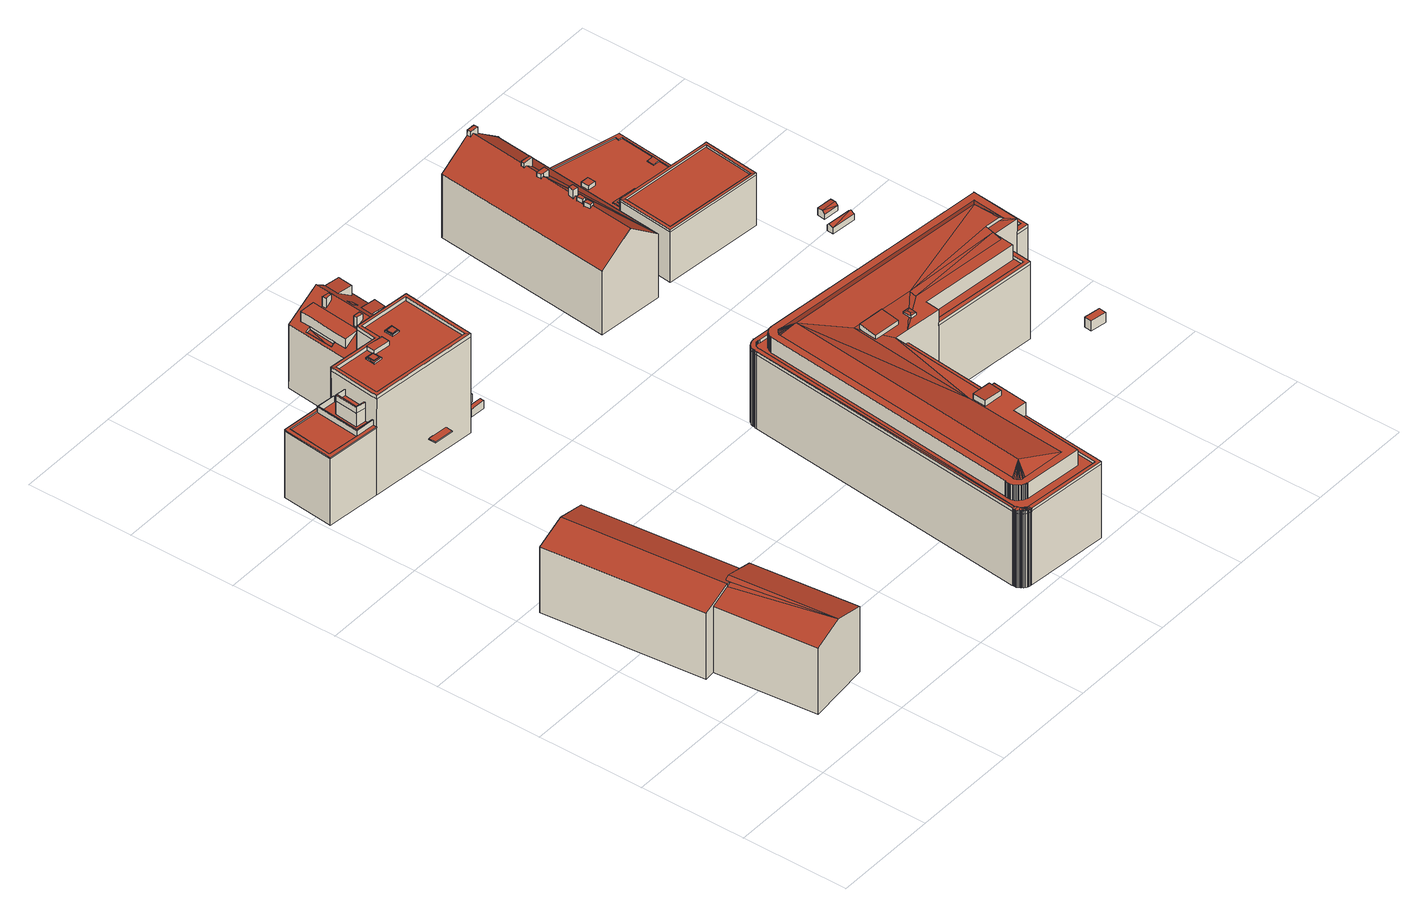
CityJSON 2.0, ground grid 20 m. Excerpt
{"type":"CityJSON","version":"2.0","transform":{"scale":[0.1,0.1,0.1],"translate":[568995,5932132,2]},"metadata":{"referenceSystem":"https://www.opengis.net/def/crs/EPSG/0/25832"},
"CityObjects":{
"building1":{"type":"Building","attributes":{"Grundfläche 2D":"600.960733","Grundhöhe NN":"2.561"},"geometry":[{"type":"Solid","lod":"3","boundaries":[[[[0,1,2,3,4]],[[5,0,4,6,7,8,9]],[[10,8,7,6,11]],[[12,11,6]],[[12,13,14,11]],[[11,15,16,17,10]],[[5,9,18,19]],[[1,0,5,19,20]],[[2,1,20,21]],[[12,4,3,2,21,22,13]],[[4,12,6]],[[14,13,22,23]],[[15,11,14,23,24]],[[16,15,24,25]],[[8,10,17,16,25,18,9]],[[25,24,23,22,21,20,19,18]]]],"semantics":{"surfaces":[{"type":"RoofSurface"},{"type":"WallSurface"},{"type":"GroundSurface"}],"values":[[0,0,0,0,0,0,1,1,1,1,1,1,1,1,1,2]]}}]},
"building2":{"type":"Building","attributes":{"Grundfläche 2D":"352.205670","Grundhöhe NN":"2.407"},"children":["building2-1","building2-2","building2-3","building2-4","building2-5","building2-6","building2-7","building2-8","building2-9","building2-10"],"geometry":[{"type":"MultiSurface","lod":"3","boundaries":[[[26,27,28,29,30,31,32,33,34,35,36,37,38,39]],[[40,41,42,43,44,45,46,47,48,49,50]],[[51,52,43,42,53,54,55,56,57,58,49,48,59]],[[60,61,62,63,64,65,66,67,68,69]],[[70,71,72,73,74,75,76,77,78]],[[68,67,35,34]],[[67,66,36,35]],[[37,36,66,65]],[[79,80,26,39]],[[80,81,82,83,30,29,28,27,26]],[[83,84,31,30]],[[71,70,44,43]],[[78,77,46,45]],[[77,76,47,46]],[[76,75,48,47]],[[85,86,50,49]],[[86,87,40,50]],[[87,88,41,40]],[[88,89,42,41]],[[89,90,91,92,93,94,95,58,57,56,55,54,53,42]],[[95,85,49,58]],[[75,74,59,48]],[[74,73,72,71,43,52,51,59]],[[87,86,96,97]],[[98,88,87,97]],[[89,88,98,99,79,39]],[[64,63,62,61,60,69,33,32,31,95,94,93,92,91,90,89,39,38]],[[95,31,84,100,101,85]],[[85,101,96,86]],[[80,79,99,102]],[[103,104,105,83,82,81,80,102,106]],[[84,83,105,100]],[[104,103,106,102,99,98,97,96,101,100,105]]],"semantics":{"surfaces":[{"type":"RoofSurface"},{"type":"WallSurface"},{"type":"GroundSurface"}],"values":[0,0,0,0,0,1,1,1,1,1,1,1,1,1,1,1,1,1,1,1,1,1,1,1,1,1,1,1,1,1,1,1,2]}}]},
"building2-1":{"type":"BuildingInstallation","parents":["building2"],"geometry":[{"type":"MultiSurface","lod":"3","boundaries":[[[107,108,109,110]],[[109,108,111,61,62,112]],[[112,62,113,114]],[[114,113,115,116]],[[115,61,111,116]]],"semantics":{"surfaces":[{"type":"RoofSurface"},{"type":"WallSurface"}],"values":[0,1,1,1,1]}}]},
"building2-2":{"type":"BuildingInstallation","parents":["building2"],"geometry":[{"type":"MultiSurface","lod":"3","boundaries":[[[117,118,119,120,121,122,123,124]],[[119,118,108,107]],[[120,119,107,110]],[[121,120,110,109]],[[122,121,109,112]],[[112,114,123,122]],[[114,116,124,123]],[[116,111,117,124]],[[118,117,111,108]]],"semantics":{"surfaces":[{"type":"RoofSurface"},{"type":"WallSurface"}],"values":[0,1,1,1,1,1,1,1,1]}}]},
"building2-3":{"type":"BuildingInstallation","parents":["building2"],"geometry":[{"type":"MultiSurface","lod":"3","boundaries":[[[125,126,127,128,129]],[[129,128,130,131]],[[128,127,132,130]],[[125,129,131,133]],[[126,125,133,134]],[[127,126,134,132]]],"semantics":{"surfaces":[{"type":"RoofSurface"},{"type":"WallSurface"}],"values":[0,1,1,1,1,1]}}]},
"building2-4":{"type":"BuildingInstallation","parents":["building2"],"geometry":[{"type":"MultiSurface","lod":"3","boundaries":[[[135,136,137,138],[139,140,141,142]],[[138,137,143,144]],[[144,145,135,138]],[[136,135,145,146]],[[146,143,137,136]]],"semantics":{"surfaces":[{"type":"RoofSurface"},{"type":"WallSurface"}],"values":[0,1,1,1,1]}}]},
"building2-5":{"type":"BuildingInstallation","parents":["building2"],"geometry":[{"type":"MultiSurface","lod":"3","boundaries":[[[147,148,149,150]],[[149,44,70,151,152,153,150]],[[154,147,150,153,155]],[[148,147,154,156]],[[148,156,78,45,44,149]]],"semantics":{"surfaces":[{"type":"RoofSurface"},{"type":"WallSurface"}],"values":[0,1,1,1,1]}}]},
"building2-6":{"type":"BuildingInstallation","parents":["building2"],"geometry":[{"type":"MultiSurface","lod":"3","boundaries":[[[152,157,158,159,153],[134,133,131,130,132]],[[151,160,157,152]],[[160,161,158,157]],[[161,162,159,158]],[[162,155,153,159]]],"semantics":{"surfaces":[{"type":"RoofSurface"},{"type":"WallSurface"}],"values":[0,1,1,1,1]}}]},
"building2-7":{"type":"BuildingInstallation","parents":["building2"],"geometry":[{"type":"MultiSurface","lod":"3","boundaries":[[[163,164,165,166]],[[166,165,139,142]],[[163,166,142,141]],[[164,163,141,140]],[[165,164,140,139]]],"semantics":{"surfaces":[{"type":"RoofSurface"},{"type":"WallSurface"}],"values":[0,1,1,1,1]}}]},
"building2-8":{"type":"BuildingInstallation","parents":["building2"],"geometry":[{"type":"MultiSurface","lod":"3","boundaries":[[[167,168,169,170,171,172,173,174]],[[60,175,171,170]],[[172,171,175,176]],[[173,172,176,63]],[[63,64,38,174,173]],[[38,37,167,174]],[[65,68,34,168,167,37]],[[34,33,169,168]],[[169,33,69,60,170]]],"semantics":{"surfaces":[{"type":"RoofSurface"},{"type":"WallSurface"}],"values":[0,1,1,1,1,1,1,1,1]}}]},
"building2-9":{"type":"BuildingInstallation","parents":["building2"],"geometry":[{"type":"MultiSurface","lod":"3","boundaries":[[[177,178,179,180]],[[181,182,180,179]],[[182,183,177,180]],[[183,184,178,177]],[[184,181,179,178]],[[184,183,182,181]]],"semantics":{"surfaces":[{"type":"RoofSurface"},{"type":"WallSurface"},{"type":"OuterCeilingSurface"}],"values":[0,1,1,1,1,2]}}]},
"building2-10":{"type":"BuildingInstallation","parents":["building2"],"geometry":[{"type":"MultiSurface","lod":"3","boundaries":[[[185,186,187,188]],[[189,190,187,186]],[[190,191,188,187]],[[191,192,185,188]],[[192,189,186,185]],[[189,192,191,190]]],"semantics":{"surfaces":[{"type":"RoofSurface"},{"type":"WallSurface"},{"type":"OuterCeilingSurface"}],"values":[0,1,1,1,1,2]}}]},
"building3":{"type":"Building","attributes":{"Grundfläche 2D":"138.494083","Grundhöhe NN":"2.270"},"children":["building3-1","building3-2","building3-3","building3-4","building3-5","building3-6"],"geometry":[{"type":"MultiSurface","lod":"3","boundaries":[[[193,194,195,196,197,198]],[[199,200,201,202,203,204,205,206,207]],[[208,204,203,209,210],[198,197,211,212,213,214,215,216]],[[212,211,196,195,194,193,216,215]],[[211,197,196]],[[216,193,198]],[[217,218,199,207,219,220]],[[221,222,209,203,202,201,200,199,218,223]],[[222,224,225,226,210,209]],[[208,210,226,227]],[[219,207,206,205,204,208,227,228]],[[229,220,225,230]],[[231,224,217,232]],[[218,217,224,222,221,223]],[[227,226,225,220,219,228]]],"semantics":{"surfaces":[{"type":"RoofSurface"},{"type":"WallSurface"},{"type":"GroundSurface"}],"values":[0,0,0,1,1,1,1,1,1,1,1,1,1,2,2]}}]},
"building3-1":{"type":"BuildingInstallation","parents":["building3"],"geometry":[{"type":"MultiSurface","lod":"3","boundaries":[[[233,234,235,236,237,238]],[[234,233,239,240]],[[235,234,240,241]],[[236,235,241,242]],[[237,236,242,243]],[[239,233,238,237,243,244]]],"semantics":{"surfaces":[{"type":"RoofSurface"},{"type":"WallSurface"}],"values":[0,1,1,1,1,1]}}]},
"building3-2":{"type":"BuildingInstallation","parents":["building3"],"geometry":[{"type":"MultiSurface","lod":"3","boundaries":[[[245,246,247,248,249]],[[246,245,250,251]],[[252,247,246,251]],[[248,247,252,253]],[[250,245,249,248,253,254]]],"semantics":{"surfaces":[{"type":"RoofSurface"},{"type":"WallSurface"}],"values":[0,1,1,1,1]}}]},
"building3-3":{"type":"BuildingInstallation","parents":["building3"],"geometry":[{"type":"MultiSurface","lod":"3","boundaries":[[[255,256,257,201]],[[201,257,200]],[[255,258,256]],[[258,200,257,256]]],"semantics":{"surfaces":[{"type":"RoofSurface"},{"type":"WallSurface"}],"values":[0,1,1,1]}}]},
"building3-4":{"type":"BuildingInstallation","parents":["building3"],"geometry":[{"type":"MultiSurface","lod":"3","boundaries":[[[259,260,261,262]],[[262,261,263,264]],[[259,262,264,265]],[[260,259,265,266]],[[261,260,266,263]]],"semantics":{"surfaces":[{"type":"RoofSurface"},{"type":"WallSurface"}],"values":[0,1,1,1,1]}}]},
"building3-5":{"type":"BuildingInstallation","parents":["building3"],"geometry":[{"type":"MultiSurface","lod":"3","boundaries":[[[267,268,269]],[[268,270,269]],[[213,212,267,269]],[[212,215,268,267]],[[215,214,270,268]],[[269,270,214,213]]],"semantics":{"surfaces":[{"type":"RoofSurface"},{"type":"WallSurface"}],"values":[0,0,1,1,1,1]}}]},
"building3-6":{"type":"BuildingInstallation","parents":["building3"],"geometry":[{"type":"MultiSurface","lod":"3","boundaries":[[[271,272,273,274]],[[274,273,275,276]],[[271,277,272]],[[277,275,273,272]]],"semantics":{"surfaces":[{"type":"RoofSurface"},{"type":"WallSurface"}],"values":[0,1,1,1]}}]},
"building4":{"type":"Building","attributes":{"Grundfläche 2D":"2.310296","Grundhöhe NN":"2.407"},"geometry":[{"type":"Solid","lod":"3","boundaries":[[[[278,279,280,281]],[[282,283,281,280]],[[283,284,278,281]],[[284,285,279,278]],[[285,282,280,279]],[[285,284,283,282]]]],"semantics":{"surfaces":[{"type":"RoofSurface"},{"type":"WallSurface"},{"type":"GroundSurface"}],"values":[[0,1,1,1,1,2]]}}]},
"building5":{"type":"Building","attributes":{"Grundfläche 2D":"2.310296","Grundhöhe NN":"2.407"},"geometry":[{"type":"Solid","lod":"3","boundaries":[[[[286,287,288,289]],[[290,291,289,288]],[[291,292,286,289]],[[292,293,287,286]],[[293,290,288,287]],[[293,292,291,290]]]],"semantics":{"surfaces":[{"type":"RoofSurface"},{"type":"WallSurface"},{"type":"GroundSurface"}],"values":[[0,1,1,1,1,2]]}}]},
"building6":{"type":"Building","attributes":{"Grundfläche 2D":"1608.034342","Grundhöhe NN":"2.051"},"children":["building6-1","building6-2"],"geometry":[{"type":"Solid","lod":"3","boundaries":[[[[294,295,296]],[[297,298,299,300,301,302,303,304,305,306,307,308,309,310,311,312,313,314,315,316,317,318,319,320,321,322,323,324,325,326,327,328,329,330,331,332,333,334,335,336,337,338,339,340,341,342,343,344,345,296,295,346,347,348,349]],[[350,351,352,353,354,355,294]],[[355,295,294]],[[356,357,358,359,360,353,352,361,362,363]],[[364,365,366,367,368,357,356]],[[367,366,369,370,371]],[[369,372,373,374]],[[374,370,369]],[[373,375,376,374]],[[377,378,375]],[[378,376,375]],[[379,380,377]],[[380,378,377]],[[379,381,382,383]],[[383,380,379]],[[384,382,385,386,387]],[[382,384,388,383]],[[389,387,386,390,391,392]],[[393,394,395,396]],[[397,398,399,400]],[[401,402,403,404,405,406]],[[407,408,409,410,411,412,413,414,415,416,417,418,419,420,421,422,423,424,425,426,427,428,429,430,431,432,433,434,435,436,437,438,439,440,441,442,443,444,445,446,447,448,449,450,451,452,453,454,455,456,457,458,459,460,461,462,463,464,465,466,467,468,469,470,471,472,473,474,475,476,477,478,479,480,481,482,483,484,485,486,487,488,489,490,491,492]],[[493,494,495,496]],[[497,498,499,500]],[[501,502,503,504,505,506,507,508,509,510,511,512,513,514,515,516,517,518,519,520,521,522,523,524,525,526,527,528,529,530,531,532,533,534,535,536,537,538,539,540,541,542,543,544,545,546,547,548,549,550,551,552,553,554,555,556,557,558,559,560,561,562,563,564,565,566,567,568,569,570,571,572,573,574,575]],[[576,577,578,579,580,581,582,583,584,585,574]],[[581,580,575,574,585,586]],[[587,588,589,590,576,591,592,593,594,595]],[[577,576,590,589,588,579,578]],[[595,596,526,597,598]],[[595,598,587]],[[525,597,526]],[[599,513,512,600]],[[600,501,575,599]],[[600,502,501]],[[504,503,600]],[[600,505,504]],[[503,502,600]],[[506,505,600]],[[600,507,506]],[[508,507,600]],[[600,509,508]],[[510,509,600]],[[600,511,510]],[[512,511,600]],[[601,524,523,599]],[[599,580,579,601]],[[599,575,580]],[[515,514,599]],[[599,516,515]],[[514,513,599]],[[517,516,599]],[[599,518,517]],[[519,518,599]],[[599,520,519]],[[521,520,599]],[[599,522,521]],[[599,523,522]],[[601,525,524]],[[601,602,525]],[[601,579,603,602]],[[587,604,588]],[[588,604,579]],[[604,603,579]],[[605,606,607,608,609,610]],[[603,598,597,525,602]],[[604,587,598,603]],[[611,612,322,321]],[[612,613,323,322]],[[613,614,615,325,324,323]],[[615,616,326,325]],[[616,617,327,326]],[[617,618,328,327]],[[618,619,329,328]],[[619,620,330,329]],[[331,330,620,621]],[[621,622,332,331]],[[622,623,333,332]],[[623,624,334,333]],[[624,625,335,334]],[[625,626,336,335]],[[626,627,337,336]],[[627,628,338,337]],[[628,629,339,338]],[[629,630,340,339]],[[630,631,341,340]],[[631,632,342,341]],[[632,633,343,342]],[[633,634,344,343]],[[634,635,345,344]],[[635,636,296,345]],[[636,637,294,296]],[[350,294,637,638]],[[638,639,351,350]],[[639,640,352,351]],[[640,641,361,352]],[[641,642,362,361]],[[642,643,363,362]],[[643,644,356,363]],[[644,645,364,356]],[[645,646,365,364]],[[646,647,366,365]],[[647,648,369,366]],[[648,649,372,369]],[[649,650,373,372]],[[650,651,652,377,375,373]],[[379,377,652,653]],[[653,654,381,379]],[[654,655,382,381]],[[655,656,385,382]],[[656,657,386,385]],[[657,658,390,386]],[[658,659,391,390]],[[389,392,488,487]],[[387,389,487,486]],[[384,387,486,485]],[[388,384,485,484]],[[383,388,484,483]],[[380,383,483,482]],[[378,380,482,481]],[[376,378,481,480]],[[374,376,480,479]],[[479,478,370,374]],[[371,370,478,477]],[[367,371,477,476]],[[368,367,476,475]],[[357,368,475,474]],[[358,357,474,473]],[[359,358,473,472]],[[360,359,472,471]],[[353,360,471,470]],[[470,469,354,353]],[[355,354,469,468]],[[295,355,468,467]],[[346,295,467,466]],[[347,346,466,465]],[[348,347,465,464]],[[349,348,464,463]],[[297,349,463,462]],[[462,461,298,297]],[[299,298,461,460]],[[300,299,460,459]],[[301,300,459,458]],[[302,301,458,457]],[[457,456,303,302]],[[304,303,456,455]],[[305,304,455,454]],[[306,305,454,453]],[[307,306,453,452]],[[452,451,308,307]],[[309,308,451,450]],[[310,309,450,449]],[[449,448,311,310]],[[312,311,448,447]],[[313,312,447,446]],[[446,445,314,313]],[[495,494,318,317]],[[494,493,319,318]],[[493,496,320,319]],[[393,396,499,498]],[[660,661,395,394]],[[581,586,398,397,582]],[[584,399,398,586,585]],[[584,583,400,399]],[[397,400,583,582]],[[606,605,403,402]],[[404,403,605,610]],[[662,663,406,405]],[[663,664,401,406]],[[612,611,665,666]],[[613,612,666,667]],[[668,615,614,613,667,669]],[[616,615,668,670]],[[617,616,670,671]],[[618,617,671,672]],[[619,618,672,673]],[[620,619,673,674]],[[621,620,674,675]],[[622,621,675,676]],[[623,622,676,677]],[[624,623,677,678]],[[625,624,678,679]],[[626,625,679,680]],[[627,626,680,681]],[[628,627,681,682]],[[629,628,682,683]],[[630,629,683,684]],[[631,630,684,685]],[[632,631,685,686]],[[633,632,686,687]],[[634,633,687,688]],[[635,634,688,689]],[[636,635,689,690]],[[637,636,690,691]],[[638,637,691,692]],[[639,638,692,693]],[[640,639,693,694]],[[641,640,694,695]],[[642,641,695,696]],[[643,642,696,697]],[[644,643,697,698]],[[645,644,698,699]],[[646,645,699,700]],[[647,646,700,701]],[[648,647,701,702]],[[649,648,702,703]],[[650,649,703,704]],[[705,652,651,650,704,706]],[[653,652,705,707]],[[654,653,707,708]],[[655,654,708,709]],[[656,655,709,710]],[[657,656,710,711]],[[658,657,711,712]],[[659,658,712,713]],[[661,660,714,715]],[[314,445,444,529,528,527,316,315]],[[529,444,443,530]],[[530,443,442,531]],[[531,442,441,532]],[[532,441,440,533]],[[533,440,439,534]],[[534,439,438,535]],[[535,438,437,536]],[[536,437,436,537]],[[537,436,435,538]],[[538,435,434,539]],[[539,434,433,540]],[[540,433,432,541]],[[541,432,431,542]],[[542,431,430,543]],[[543,430,429,544]],[[544,429,428,545]],[[545,428,427,546]],[[546,427,426,547]],[[549,548,547,426,425,424]],[[549,424,423,550]],[[550,423,422,551]],[[551,422,421,552]],[[552,421,420,553]],[[553,420,419,554]],[[554,419,418,555]],[[555,418,417,556]],[[556,417,416,557]],[[557,416,415,558]],[[558,415,414,559]],[[559,414,413,560]],[[560,413,412,561]],[[561,412,411,562]],[[562,411,410,563]],[[563,410,409,564]],[[564,409,408,565]],[[565,408,407,566]],[[566,407,492,567]],[[567,492,491,568]],[[568,491,490,569]],[[569,490,489,570]],[[392,391,571,570,489,488]],[[394,572,571,391,659,713,714,660]],[[498,497,573,572,394,393]],[[573,497,500,574]],[[396,395,661,715,716,662,405,591,576,574,500,499]],[[610,609,593,592,591,405,404]],[[593,609,608,594]],[[594,608,607,595]],[[401,664,717,665,611,321,526,596,595,607,606,402]],[[496,495,317,316,527,526,321,320]],[[663,662,716,718]],[[664,663,718,717]],[[708,707,705,706,704,703,702,701,700,699,698,697,696,695,694,693,692,691,690,689,688,687,686,685,684,683,682,681,680,679,678,677,676,675,674,673,672,671,670,668,669,667,666,665,717,718,716,715,714,713,712,711,710,709]]]],"semantics":{"surfaces":[{"type":"RoofSurface"},{"type":"WallSurface"},{"type":"GroundSurface"}],"values":[[0,0,0,0,0,0,0,0,0,0,0,0,0,0,0,0,0,0,0,0,0,0,0,0,0,0,0,0,0,0,0,0,0,0,0,0,0,0,0,0,0,0,0,0,0,0,0,0,0,0,0,0,0,0,0,0,0,0,0,0,0,0,0,0,0,0,1,1,1,1,1,1,1,1,1,1,1,1,1,1,1,1,1,1,1,1,1,1,1,1,1,1,1,1,1,1,1,1,1,1,1,1,1,1,1,1,1,1,1,1,1,1,1,1,1,1,1,1,1,1,1,1,1,1,1,1,1,1,1,1,1,1,1,1,1,1,1,1,1,1,1,1,1,1,1,1,1,1,1,1,1,1,1,1,1,1,1,1,1,1,1,1,1,1,1,1,1,1,1,1,1,1,1,1,1,1,1,1,1,1,1,1,1,1,1,1,1,1,1,1,1,1,1,1,1,1,1,1,1,1,1,1,1,1,1,1,1,1,1,1,1,1,1,1,1,1,1,1,1,1,1,1,1,1,1,1,1,1,1,1,1,1,1,1,1,1,1,1,1,1,1,1,1,1,1,1,1,1,1,1,1,1,1,1,1,1,1,1,1,1,1,1,1,1,1,1,1,1,1,1,2]]}}]},
"building6-1":{"type":"BuildingInstallation","parents":["building6"],"geometry":[{"type":"MultiSurface","lod":"3","boundaries":[[[719,720,721]],[[722,723,724,720,719]],[[725,726,724,723]],[[727,728,721,720,724,726]],[[590,729,719,721]],[[719,729,589,730,723,722]],[[730,578,731,726,725,723]],[[731,732,577,590,721,728,727,726]]],"semantics":{"surfaces":[{"type":"RoofSurface"},{"type":"WallSurface"}],"values":[0,0,0,0,1,1,1,1]}}]},
"building6-2":{"type":"BuildingInstallation","parents":["building6"],"geometry":[{"type":"MultiSurface","lod":"3","boundaries":[[[733,734,735,736]],[[734,733,737,738]],[[735,734,738,739]],[[739,740,736,735]],[[740,737,733,736]]],"semantics":{"surfaces":[{"type":"RoofSurface"},{"type":"WallSurface"}],"values":[0,1,1,1,1]}}]},
"building7":{"type":"Building","attributes":{"Grundfläche 2D":"430.714577","Grundhöhe NN":"2.930"},"children":["building7-1","building7-2","building7-3","building7-4","building7-5","building7-6"],"geometry":[{"type":"MultiSurface","lod":"3","boundaries":[[[741,742,743,744,745,746,747,748,749,750,751,752,753,754,755,756,757,758,759,758,760]],[[755,754,752]],[[751,750,749,748,747,746,745,761,752]],[[762,763,764,758,757,765,761]],[[765,757,756,755,754,761]],[[754,752,761]],[[764,760,758]],[[752,754,753]],[[743,742,741,760,764,763,766,767]],[[744,743,767,768]],[[761,745,744,768,769]],[[763,762,761,769,770,766]],[[768,767,766,770,769]]],"semantics":{"surfaces":[{"type":"RoofSurface"},{"type":"WallSurface"},{"type":"GroundSurface"}],"values":[0,0,0,0,0,0,0,0,1,1,1,1,2]}}]},
"building7-1":{"type":"BuildingInstallation","parents":["building7"],"geometry":[{"type":"MultiSurface","lod":"3","boundaries":[[[771,772,773,774,775,776]],[[771,776,777,778]],[[779,780,774,773,772,771,778,750]],[[775,774,780,781]],[[751,777,776,775,781]]],"semantics":{"surfaces":[{"type":"RoofSurface"},{"type":"WallSurface"}],"values":[0,1,1,1,1]}}]},
"building7-2":{"type":"BuildingInstallation","parents":["building7"],"geometry":[{"type":"MultiSurface","lod":"3","boundaries":[[[782,783,784,785,786,787,788]],[[784,783,789,790]],[[786,785,784,790,746,791]],[[787,786,791,792]],[[792,793,747,794,789,783,782,788,787]]],"semantics":{"surfaces":[{"type":"RoofSurface"},{"type":"WallSurface"}],"values":[0,1,1,1,1]}}]},
"building7-3":{"type":"BuildingInstallation","parents":["building7"],"geometry":[{"type":"MultiSurface","lod":"3","boundaries":[[[795,796,797,798,799]],[[800,801,797,796]],[[798,797,801,756,765]],[[799,798,765,802]],[[795,799,802,757]],[[796,795,757,800]]],"semantics":{"surfaces":[{"type":"RoofSurface"},{"type":"WallSurface"}],"values":[0,1,1,1,1,1]}}]},
"building7-4":{"type":"BuildingInstallation","parents":["building7"],"geometry":[{"type":"MultiSurface","lod":"3","boundaries":[[[803,804,805,806,807,808]],[[809,810,804,803]],[[804,810,754,805]],[[752,754,805,754]],[[806,805,754,811]],[[811,812,807,806]],[[753,809,803,808,807,812,755]]],"semantics":{"surfaces":[{"type":"RoofSurface"},{"type":"WallSurface"}],"values":[0,1,1,1,1,1,1]}}]},
"building7-5":{"type":"BuildingInstallation","parents":["building7"],"geometry":[{"type":"MultiSurface","lod":"3","boundaries":[[[813,814,815,816,817,818]],[[813,818,819,820]],[[821,816,815,814,813,820,748,822]],[[817,816,821,823]],[[818,817,823,749,819]]],"semantics":{"surfaces":[{"type":"RoofSurface"},{"type":"WallSurface"}],"values":[0,1,1,1,1]}}]},
"building7-6":{"type":"BuildingInstallation","parents":["building7"],"geometry":[{"type":"MultiSurface","lod":"3","boundaries":[[[824,825,826,827,828]],[[825,824,828,741,759,829]],[[830,826,825,829,758]],[[827,826,830,764]],[[760,741,828,827,764]]],"semantics":{"surfaces":[{"type":"RoofSurface"},{"type":"WallSurface"}],"values":[0,1,1,1,1]}}]},
"building8":{"type":"Building","attributes":{"Grundfläche 2D":"208.420175","Grundhöhe NN":"2.562"},"geometry":[{"type":"Solid","lod":"3","boundaries":[[[[831,832,833,834,835,836,837,838,839,840]],[[831,841,839,838,842,832]],[[843,844,845,846]],[[847,848,833,832]],[[848,849,850,851,852,853,838,837,836,835,834,833]],[[840,839,844,843]],[[831,840,843,846]],[[841,831,846,845]],[[839,841,845,844]],[[853,854,842,838]],[[854,847,832,842]],[[853,852,851,850,849,848,855,856,857,858,859,860]],[[854,853,860,861]],[[847,854,861,862]],[[848,847,862,855]],[[859,858,857,856,855,862,861,860]]]],"semantics":{"surfaces":[{"type":"RoofSurface"},{"type":"WallSurface"},{"type":"GroundSurface"}],"values":[[0,0,0,1,1,1,1,1,1,1,1,1,1,1,1,2]]}}]},
"building9":{"type":"Building","attributes":{"Grundfläche 2D":"4.226860","Grundhöhe NN":"2.939"},"geometry":[{"type":"Solid","lod":"3","boundaries":[[[[863,864,865,866]],[[867,868,866,865]],[[868,869,863,866]],[[869,870,864,863]],[[870,867,865,864]],[[870,869,868,867]]]],"semantics":{"surfaces":[{"type":"RoofSurface"},{"type":"WallSurface"},{"type":"GroundSurface"}],"values":[[0,1,1,1,1,2]]}}]},
"building10":{"type":"Building","attributes":{"Grundfläche 2D":"473.006715","Grundhöhe NN":"2.820"},"children":["building10-1","building10-2","building10-3","building10-4","building10-5"],"geometry":[{"type":"MultiSurface","lod":"3","boundaries":[[[871,872,873,874,875,876,877,878,879,880,881,882,883,884,885]],[[886,887,888,889,890,891,892,893,894,895,896,897,898,899,900,901,902,903]],[[904,905,881,880]],[[881,905,906,907,883,882]],[[907,886,884,883]],[[886,903,885,884]],[[871,885,903,902]],[[902,901,872,871]],[[901,900,873,872]],[[874,899,898,875]],[[898,897,876,875]],[[877,876,897,896]],[[896,895,878,877]],[[879,878,895,894]],[[894,904,880,879]],[[908,907,906,905,909,910]],[[911,887,886,907,908,912]],[[913,889,888,887,911,914]],[[890,889,913,915]],[[916,917,918,919,904,894,893,892,891,890,915,920]],[[905,904,919,909]],[[911,912,908,910,909,919,918,917,916,920,915,913,914]]],"semantics":{"surfaces":[{"type":"RoofSurface"},{"type":"WallSurface"},{"type":"GroundSurface"}],"values":[0,0,1,1,1,1,1,1,1,1,1,1,1,1,1,1,1,1,1,1,1,2]}}]},
"building10-1":{"type":"BuildingInstallation","parents":["building10"],"geometry":[{"type":"MultiSurface","lod":"3","boundaries":[[[921,922,923,924]],[[924,923,925,926]],[[921,924,926,927]],[[922,921,927,928]],[[923,922,928,925]]],"semantics":{"surfaces":[{"type":"RoofSurface"},{"type":"WallSurface"}],"values":[0,1,1,1,1]}}]},
"building10-2":{"type":"BuildingInstallation","parents":["building10"],"geometry":[{"type":"MultiSurface","lod":"3","boundaries":[[[929,874,873,930]],[[930,873,900,931]],[[931,932,929,930]],[[932,899,874,929]]],"semantics":{"surfaces":[{"type":"RoofSurface"},{"type":"WallSurface"}],"values":[0,1,1,1]}}]},
"building10-3":{"type":"BuildingInstallation","parents":["building10"],"geometry":[{"type":"MultiSurface","lod":"3","boundaries":[[[933,934,935,936,937,938,939,940,941,942,943,944]],[[945,938,937,946]],[[945,947,939,938]],[[947,948,949,941,940,939]],[[942,941,949,950]],[[950,951,943,942]],[[952,933,944,943,951,953]],[[952,954,934,933]],[[935,934,954,955]],[[936,935,955,956]],[[956,946,937,936]]],"semantics":{"surfaces":[{"type":"RoofSurface"},{"type":"WallSurface"}],"values":[0,1,1,1,1,1,1,1,1,1,1]}}]},
"building10-4":{"type":"BuildingInstallation","parents":["building10"],"geometry":[{"type":"MultiSurface","lod":"3","boundaries":[[[957,958,959,960]],[[961,962,960,959]],[[957,960,962,963]],[[963,964,958,957]],[[959,958,964,961]]],"semantics":{"surfaces":[{"type":"RoofSurface"},{"type":"WallSurface"}],"values":[0,1,1,1,1]}}]},
"building10-5":{"type":"BuildingInstallation","parents":["building10"],"geometry":[{"type":"MultiSurface","lod":"3","boundaries":[[[965,966,967,968]],[[889,890,967,966]],[[968,967,890,891]],[[965,968,891,969]],[[969,889,966,965]]],"semantics":{"surfaces":[{"type":"RoofSurface"},{"type":"WallSurface"}],"values":[0,1,1,1,1]}}]},
"building11":{"type":"Building","attributes":{"Grundfläche 2D":"6.362624","Grundhöhe NN":"2.155"},"geometry":[{"type":"Solid","lod":"3","boundaries":[[[[970,971,972]],[[970,973,971]],[[973,974,975]],[[970,974,973]],[[972,971,976,977]],[[974,970,972,977,978]],[[975,974,978,979]],[[976,971,973,975,979]],[[977,976,979,978]]]],"semantics":{"surfaces":[{"type":"RoofSurface"},{"type":"WallSurface"},{"type":"GroundSurface"}],"values":[[0,0,0,0,1,1,1,1,2]]}}]},
"building12":{"type":"Building","attributes":{"Grundfläche 2D":"4.389401","Grundhöhe NN":"2.316"},"geometry":[{"type":"Solid","lod":"3","boundaries":[[[[980,981,982]],[[980,982,983]],[[984,980,983,985]],[[982,981,986,987]],[[985,983,982,987,988]],[[984,985,988,989]],[[986,981,980,984,989]],[[988,987,986,989]]]],"semantics":{"surfaces":[{"type":"RoofSurface"},{"type":"WallSurface"},{"type":"GroundSurface"}],"values":[[0,0,0,1,1,1,1,2]]}}]}
},
"vertices":[
[96,587,155],[35,581,138],[65,278,138],[85,280,143],[126,284,155],[155,593,138],[135,285,152],[134,294,152],[135,294,152],[184,300,138],[144,295,155],[164,95,155],[126,284,150],[85,280,138],[104,89,138],[224,101,138],[203,301,138],[184,300,143],[184,300,6],[155,593,6],[35,581,6],[65,278,6],[85,280,6],[104,89,6],[224,101,6],[203,301,6],
[16,1066,140],[15,1060,140],[7,983,140],[6,975,140],[5,968,140],[108,957,140],[109,963,140],[109,964,140],[73,968,140],[12,975,140],[22,1060,140],[82,1053,140],[118,1049,140],[119,1055,140],[222,1084,204],[217,1044,204],[119,1055,204],[124,1048,204],[192,1041,204],[223,1038,204],[227,1078,204],[324,1067,204],[311,941,204],[316,934,204],[331,1072,204],[115,964,204],[124,1047,204],[118,1049,204],[118,1048,204],[109,966,204],[109,964,204],[109,963,204],[108,957,204],[115,962,204],[109,966,138],[111,981,138],[116,1025,138],[118,1048,138],[118,1049,138],[82,1053,138],[22,1060,138],[12,975,138],[73,968,138],[109,964,138],[192,1041,197],[124,1048,197],[124,1047,197],[115,964,197],[115,962,197],[311,941,197],[324,1067,197],[227,1078,197],[223,1038,197],[119,1055,138],[16,1066,138],[15,1060,138],[6,975,138],[5,968,138],[108,957,138],[316,934,197],[331,1072,197],[222,1084,197],[217,1044,197],[119,1055,197],[118,1049,197],[118,1048,197],[109,966,197],[109,964,197],[109,963,197],[108,957,197],[331,1072,4],[222,1084,4],[217,1044,4],[119,1055,4],[108,957,4],[316,934,4],[16,1066,4],[7,983,4],[6,975,4],[5,968,4],[15,1060,4],
[93,985,165],[111,983,165],[115,1024,165],[98,1026,165],[111,981,165],[116,1025,165],[96,1028,138],[96,1028,165],[91,984,138],[91,984,165],
[111,981,177],[111,983,177],[93,985,177],[98,1026,177],[115,1024,177],[116,1025,177],[96,1028,177],[91,984,177],
[176,1027,201],[175,1014,201],[187,1013,201],[188,1025,201],[188,1026,201],[188,1025,200],[188,1026,200],[187,1013,200],[176,1027,200],[175,1014,200],
[258,1029,200],[260,1045,200],[244,1046,200],[243,1030,200],[246,1044,200],[258,1043,200],[257,1031,200],[245,1032,200],[244,1046,197],[243,1030,197],[258,1029,197],[260,1045,197],
[222,1021,206],[224,1037,206],[192,1041,206],[190,1025,206],[191,1028,197],[191,1028,200],[190,1025,200],[222,1021,197],[190,1025,197],[224,1037,197],
[174,1029,200],[172,1011,200],[189,1010,200],[174,1029,197],[172,1011,197],[189,1010,197],
[257,1031,201],[258,1043,201],[246,1044,201],[245,1032,201],
[82,1053,150],[73,968,150],[109,964,150],[109,966,150],[75,970,150],[83,1051,150],[118,1048,150],[118,1049,150],[75,970,138],[83,1051,138],
[332,951,49],[339,1017,49],[325,1018,49],[318,952,49],[325,1018,47],[318,952,47],[332,951,47],[339,1017,47],
[259,926,49],[261,940,49],[223,944,49],[222,930,49],[261,940,47],[223,944,47],[222,930,47],[259,926,47],
[240,1208,159],[238,1188,159],[232,1135,159],[230,1112,159],[258,1109,160],[268,1205,160],[352,1211,131],[341,1212,139],[311,1215,161],[308,1216,163],[291,1217,175],[277,1078,175],[325,1073,140],[331,1072,136],[338,1072,131],[222,1084,136],[230,1224,131],[216,1085,131],[230,1112,140],[232,1135,140],[225,1136,134],[230,1189,134],[238,1188,140],[240,1208,139],[341,1106,3],[352,1211,3],[338,1072,3],[339,1079,3],[308,1216,3],[230,1224,3],[341,1212,3],[219,1119,3],[216,1092,3],[216,1085,3],[222,1084,3],[331,1072,3],[339,1079,46],[216,1092,46],[219,1119,46],[341,1106,46],
[261,1120,181],[260,1114,181],[261,1114,181],[273,1112,181],[273,1119,181],[262,1120,181],[261,1120,161],[260,1114,161],[261,1114,161],[273,1112,169],[273,1119,169],[262,1120,161],
[268,1187,181],[268,1180,181],[280,1179,181],[281,1185,181],[269,1187,181],[268,1187,161],[268,1180,161],[280,1179,170],[281,1185,170],[269,1187,161],
[308,1187,161],[338,1184,159],[341,1212,159],[338,1184,139],
[304,1146,161],[305,1158,161],[295,1159,169],[293,1147,169],[295,1159,168],[293,1147,168],[304,1146,160],[305,1158,160],
[232,1135,134],[238,1188,134],[225,1136,131],[230,1189,131],
[301,1116,161],[330,1112,159],[333,1135,159],[303,1138,161],[333,1135,139],[317,1137,150],[330,1112,139],
[375,954,20],[376,962,20],[348,964,20],[347,956,20],[348,964,4],[347,956,4],[375,954,4],[376,962,4],
[377,978,20],[378,987,20],[350,989,20],[349,981,20],[350,989,4],[349,981,4],[377,978,4],[378,987,4],
[540,47,156],[547,47,155],[598,593,156],[607,598,156],[607,599,156],[608,601,156],[609,602,156],[610,603,156],[611,604,156],[612,605,156],[613,605,156],[614,606,156],[615,606,156],[616,607,156],[618,607,156],[619,607,156],[620,607,156],[621,607,156],[623,606,156],[1077,557,156],[1076,546,156],[1084,545,156],[1086,545,156],[1086,543,156],[1103,541,156],[1095,459,156],[1077,461,156],[1076,452,156],[1099,450,156],[1109,548,156],[1087,551,156],[1085,551,156],[1086,564,156],[625,614,156],[623,614,156],[621,614,156],[619,615,156],[617,614,156],[615,614,156],[613,614,156],[611,613,156],[609,612,156],[607,611,156],[605,610,156],[604,608,156],[602,606,156],[601,605,156],[600,603,156],[599,601,156],[599,599,156],[599,597,156],[598,595,156],[606,593,156],[606,595,156],[606,596,156],[606,597,156],[540,46,156],[540,44,156],[540,42,156],[547,43,156],[547,44,156],[547,45,156],[542,35,156],[549,39,156],[548,40,156],[548,41,156],[547,42,156],[540,40,156],[540,39,156],[541,37,156],[543,34,156],[544,32,156],[545,31,156],[550,37,156],[549,38,156],[546,29,156],[551,35,156],[551,36,156],[548,28,156],[549,27,156],[552,34,156],[550,26,156],[553,33,156],[551,26,156],[554,33,156],[552,25,156],[555,32,156],[554,24,156],[556,24,155],[556,32,156],[558,31,155],[557,24,155],[559,23,155],[560,31,155],[557,31,155],[708,15,155],[715,8,155],[732,169,155],[724,170,155],[731,237,156],[739,236,156],[759,421,156],[751,422,156],[713,480,193],[709,445,191],[759,440,191],[763,475,193],[1037,456,156],[1029,457,156],[1023,399,156],[828,421,156],[827,413,156],[1030,391,156],[576,48,150],[574,49,150],[572,50,150],[570,52,150],[569,53,150],[567,55,150],[566,56,150],[564,58,150],[563,60,150],[562,62,150],[562,64,150],[561,67,150],[561,69,150],[561,71,150],[561,73,150],[561,75,150],[562,77,150],[562,79,150],[615,575,150],[615,577,150],[616,578,150],[616,580,150],[617,581,150],[618,583,150],[619,585,150],[620,586,150],[621,588,150],[623,589,150],[624,590,150],[626,591,150],[628,592,150],[629,593,150],[631,593,150],[633,593,150],[635,593,150],[636,593,150],[638,593,150],[640,593,150],[1076,546,150],[1077,557,150],[623,606,150],[621,607,150],[620,607,150],[619,607,150],[618,607,150],[616,607,150],[615,606,150],[614,606,150],[613,605,150],[612,605,150],[611,604,150],[610,603,150],[609,602,150],[608,601,150],[607,599,150],[607,598,150],[606,597,150],[606,596,150],[606,595,150],[606,593,150],[547,47,150],[547,45,150],[547,44,150],[547,43,150],[547,42,150],[548,41,150],[548,40,150],[549,39,150],[549,38,150],[550,37,150],[551,36,150],[551,35,150],[552,34,150],[553,33,150],[554,33,150],[555,32,150],[556,32,150],[557,31,150],[558,31,150],[560,31,150],[708,15,150],[724,170,150],[705,172,150],[690,35,150],[579,47,150],[578,48,150],[1095,459,150],[1103,541,150],[1086,543,150],[1077,461,150],[712,239,150],[731,237,150],[751,422,150],[732,424,150],[671,51,181],[588,59,181],[587,59,181],[585,59,181],[582,59,181],[579,60,181],[577,62,181],[576,64,181],[575,66,181],[574,69,181],[574,72,181],[575,74,181],[628,569,181],[628,570,181],[628,572,181],[629,574,181],[631,576,181],[633,578,181],[635,579,181],[637,580,181],[640,580,181],[642,579,181],[644,579,181],[1071,533,181],[1065,470,181],[1076,452,181],[1086,545,181],[1084,545,181],[640,593,181],[638,593,181],[636,593,181],[635,593,181],[633,593,181],[631,593,181],[629,593,181],[628,592,181],[626,591,181],[624,590,181],[623,589,181],[621,588,181],[620,586,181],[619,585,181],[618,583,181],[617,581,181],[616,580,181],[616,578,181],[615,577,181],[615,575,181],[562,79,181],[562,77,181],[561,75,181],[561,73,181],[561,71,181],[561,69,181],[561,67,181],[562,64,181],[562,62,181],[563,60,181],[564,58,181],[566,56,181],[567,55,181],[569,53,181],[570,52,181],[572,50,181],[574,49,181],[576,48,181],[578,48,181],[579,47,181],[690,35,181],[705,172,181],[732,169,181],[739,236,181],[712,239,181],[732,424,181],[686,242,181],[759,421,181],[784,439,182],[797,449,182],[832,474,184],[709,487,184],[712,476,183],[713,480,183],[763,475,183],[759,440,182],[725,444,182],[709,445,183],[1021,441,181],[831,461,181],[797,442,181],[784,434,181],[827,413,181],[828,421,181],[830,440,181],[1022,419,181],[1026,457,181],[1029,457,181],[1054,471,182],[1024,474,182],[650,555,199],[599,81,199],[1045,513,199],[1054,471,189],[1024,474,189],[1023,458,185],[1023,399,150],[1029,457,150],[1026,457,150],[1022,419,150],[830,440,150],[828,421,150],[1076,452,150],[1099,450,150],[1109,548,150],[1087,551,150],[1085,551,150],[1086,564,150],[625,614,150],[623,614,150],[621,614,150],[619,615,150],[617,614,150],[615,614,150],[613,614,150],[611,613,150],[609,612,150],[607,611,150],[605,610,150],[604,608,150],[602,606,150],[601,605,150],[600,603,150],[599,601,150],[599,599,150],[599,597,150],[598,595,150],[598,593,150],[540,47,150],[540,46,150],[540,44,150],[540,42,150],[540,40,150],[540,39,150],[541,37,150],[542,35,150],[543,34,150],[544,32,150],[545,31,150],[546,29,150],[548,28,150],[549,27,150],[550,26,150],[551,26,150],[552,25,150],[554,24,150],[556,24,150],[557,24,150],[559,23,150],[715,8,150],[732,169,150],[739,236,150],[759,421,150],[827,413,150],[1030,391,150],[1037,456,150],[1076,452,1],[1099,450,1],[1109,548,1],[1085,551,1],[1087,551,1],[1086,564,1],[625,614,1],[623,614,1],[621,614,1],[619,615,1],[617,614,1],[615,614,1],[613,614,1],[611,613,1],[609,612,1],[607,611,1],[605,610,1],[604,608,1],[602,606,1],[601,605,1],[600,603,1],[599,601,1],[599,599,1],[599,597,1],[598,595,1],[598,593,1],[540,47,1],[540,46,1],[540,44,1],[540,42,1],[540,40,1],[540,39,1],[541,37,1],[542,35,1],[543,34,1],[544,32,1],[545,31,1],[546,29,1],[548,28,1],[549,27,1],[551,26,1],[550,26,1],[552,25,1],[554,24,1],[556,24,1],[557,24,1],[559,23,1],[715,8,1],[732,169,1],[739,236,1],[759,421,1],[827,413,1],[1037,456,1],[1030,391,1],
[796,433,186],[790,439,187],[784,434,186],[797,442,186],[798,449,186],[790,445,187],[797,449,186],[785,450,186],[785,446,186],[784,439,186],[796,433,181],[798,449,182],[785,450,182],[785,446,182],
[688,238,193],[686,213,193],[722,209,191],[725,235,191],[688,238,181],[686,213,181],[722,209,181],[725,235,181],
[715,1250,180],[660,1256,137],[659,1256,136],[624,915,136],[687,908,185],[695,989,185],[696,1001,185],[696,1006,185],[698,1018,185],[698,1025,185],[699,1036,185],[705,1093,185],[702,1103,182],[705,1093,184],[706,1102,185],[709,1130,185],[709,1137,185],[720,1243,185],[715,1244,180],[721,1250,185],[749,902,136],[783,1239,136],[784,1243,136],[731,1249,176],[724,1129,173],[784,1243,9],[659,1256,9],[624,915,9],[749,902,9],[783,1239,9],
[693,1025,198],[698,1025,198],[701,1024,198],[703,1024,198],[704,1035,198],[695,1036,198],[695,1036,181],[693,1025,181],[701,1024,183],[703,1024,181],[704,1035,181],
[692,1001,190],[690,1002,190],[690,990,190],[695,989,190],[697,989,190],[697,1001,190],[696,1001,190],[690,1002,180],[690,990,181],[697,989,183],[697,1001,183],[696,1001,184],[692,1001,181],
[709,1137,191],[706,1137,191],[705,1130,191],[724,1129,191],[725,1135,191],[706,1137,182],[705,1130,182],[725,1135,173],
[701,1103,190],[701,1094,190],[705,1093,190],[717,1092,190],[718,1101,190],[702,1103,190],[701,1103,181],[701,1094,181],[717,1092,175],[718,1101,175],
[692,1006,190],[696,1006,190],[698,1006,190],[699,1006,190],[700,1018,190],[693,1018,190],[693,1018,181],[692,1006,181],[699,1006,182],[698,1006,183],[700,1018,183],
[715,1244,191],[715,1243,191],[731,1242,191],[731,1249,191],[715,1250,191],[715,1243,180],[731,1242,176],
[978,897,111],[983,891,111],[995,999,111],[990,999,111],[989,999,111],[810,1019,111],[809,1019,111],[804,1020,111],[809,1013,111],[989,994,111],[799,917,111],[792,912,111],[989,994,107],[809,1013,107],[799,917,107],[978,897,107],[983,891,107],[995,999,107],[990,999,107],[989,999,107],[810,1019,107],[809,1019,107],[804,1020,107],[792,912,107],[995,999,6],[990,999,6],[989,999,6],[810,1019,6],[809,1019,6],[804,1020,6],[792,912,6],[983,891,6],
[1125,317,29],[1127,331,29],[1097,336,29],[1095,322,29],[1097,336,9],[1095,322,9],[1125,317,9],[1127,331,9],
[1003,1176,21],[1010,1175,21],[1003,1109,21],[1001,1095,21],[993,1020,21],[988,1021,21],[986,1011,21],[991,1010,21],[990,999,21],[995,999,21],[1015,1185,21],[962,1198,21],[784,1243,21],[783,1239,21],[1004,1183,21],[783,1239,19],[763,1038,19],[775,1038,19],[805,1035,19],[804,1020,19],[809,1019,19],[810,1019,19],[989,999,19],[990,999,19],[991,1010,19],[986,1011,19],[988,1021,19],[993,1020,19],[1001,1095,19],[1003,1109,19],[1010,1175,19],[1003,1176,19],[1004,1183,19],[995,999,19],[1015,1185,19],[962,1198,19],[784,1243,19],[784,1243,8],[1015,1185,8],[962,1198,8],[763,1038,8],[783,1239,8],[805,1035,8],[775,1038,8],[804,1020,8],[810,1019,8],[989,999,8],[990,999,8],[995,999,8],[809,1019,8],
[894,1138,27],[895,1153,27],[880,1154,27],[879,1139,27],[880,1154,19],[879,1139,19],[894,1138,19],[895,1153,19],
[988,1096,20],[989,1110,20],[989,1110,19],[988,1096,19],
[877,1056,21],[881,1085,21],[920,1080,21],[915,1036,21],[919,1036,21],[924,1084,21],[877,1090,21],[877,1085,21],[874,1060,21],[780,1070,21],[780,1066,21],[874,1056,21],[924,1084,19],[919,1036,19],[877,1090,19],[877,1085,19],[874,1060,19],[780,1070,19],[780,1066,19],[877,1056,19],[874,1056,19],[881,1085,19],[920,1080,19],[915,1036,19],
[910,1011,40],[910,1016,40],[876,1019,40],[875,1015,40],[876,1019,19],[875,1015,19],[910,1011,19],[910,1016,19],
[811,1035,23],[805,1035,23],[804,1020,23],[809,1019,23],[811,1035,19],
[1091,790,18],[1043,787,14],[1090,782,14],[1043,795,18],[1092,795,13],[1044,800,13],[1043,787,2],[1090,782,2],[1092,795,2],[1044,800,2],
[1063,823,18],[1062,819,13],[1092,816,13],[1092,821,18],[1064,834,17],[1093,831,17],[1062,819,3],[1092,816,3],[1093,831,3],[1064,834,3]
]}
